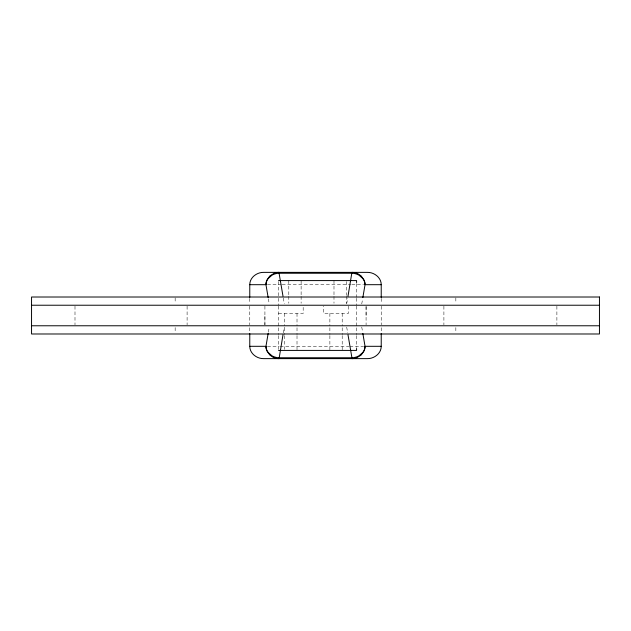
<?xml version="1.0" encoding="UTF-8"?>
<svg xmlns="http://www.w3.org/2000/svg" width="631" height="631" viewBox="0 0 631 631"><rect width="100%" height="100%" fill="white"/><g stroke="black" fill="none" stroke-linecap="round" stroke-linejoin="round"><path stroke-width="0.47" stroke-dasharray="3.15 2.37" d="M264.917 324.839L264.917 315.5M366.083 315.5L366.083 306.161M268.372 332.19L269.248 327.055M283.319 332.923L284.297 327.197M346.703 303.803L347.681 298.077M361.752 303.945L362.628 298.81M267.434 284.691L281.166 284.691M282.144 284.691L350.812 284.691M351.798 284.691L363.566 284.691M278.531 313.449L303.18 313.449L303.18 306.145M267.434 346.309L279.202 346.309M280.188 346.309L348.856 346.309M349.834 346.309L363.566 346.309M361.752 327.055L362.628 332.19M346.703 327.197L347.681 332.923M283.319 298.077L284.297 303.803M268.372 298.81L269.248 303.945M556.889 306.209L556.889 324.791M455.842 297.927L455.842 303.408M455.842 327.592L455.842 333.073M443.901 306.209L443.901 324.791M381.227 298.384L381.227 303.274M381.227 306.209L381.227 324.791M381.227 327.726L381.227 332.616M366.083 306.209L366.083 324.839M356.578 283.532L356.578 297.304M356.578 298.289L356.578 305.175M356.578 306.153L356.578 326.811M356.578 327.797L356.578 334.682M356.578 335.66L356.578 347.468M348.359 306.145L348.359 313.449L323.719 313.449L323.719 306.145M346.309 281.568L346.309 295.371M346.309 296.357L346.309 303.259M342.199 313.449L342.199 325.77M342.199 327.741L342.199 334.643M342.199 335.629L342.199 350.418M333.988 280.582L333.988 295.371M333.988 296.357L333.988 303.259M329.879 313.449L329.879 325.77M329.879 327.741L329.879 334.643M329.879 335.629L329.879 350.418M301.121 280.582L301.121 295.371M301.121 296.357L301.121 303.259M297.012 313.449L297.012 325.77M297.012 327.741L297.012 334.643M297.012 335.629L297.012 350.418M288.801 280.582L288.801 295.371M288.801 296.357L288.801 303.259M284.691 313.449L284.691 325.77M284.691 327.741L284.691 334.643M284.691 335.629L284.691 349.432M278.531 281.568L278.531 297.304M278.531 298.289L278.531 305.175M278.531 306.145L278.531 326.811M278.531 327.797L278.531 334.682M278.531 335.66L278.531 349.432M264.917 306.161L264.917 324.791M249.773 298.384L249.773 303.274M249.773 306.209L249.773 324.791M249.773 327.726L249.773 332.616M187.099 306.209L187.099 324.791M175.158 297.927L175.158 303.408M175.158 327.592L175.158 333.073M74.994 306.209L74.994 324.791"/><path stroke-width="0.95" d="M249.773 297.406L249.773 284.691C249.718 277.466 256.951 272.15 263.79 272.371L367.21 272.371C374.049 272.15 381.282 277.466 381.227 284.691L381.227 297.406M381.227 333.594L381.227 346.309C381.282 353.534 374.049 358.85 367.21 358.629L263.79 358.629C256.951 358.85 249.718 353.534 249.773 346.309L249.773 333.594M268.151 333.476L265.959 346.309L249.773 346.309M279.076 357.745A13.503 12.234 8.5 0 1 271.985 355.797L268.207 352.492A12.186 11.042 8.5 0 1 265.951 346.309A11.65 11.618 -90 0 0 266.881 350.844L269.8 355.024L273.049 357.256A13.866 13.835 90 0 0 279.076 358.629L282.996 334.832M348.004 296.168L351.924 272.379A13.866 13.835 90 0 1 357.951 273.744L361.2 275.976L364.119 280.156A11.65 11.618 -90 0 1 365.041 284.691A12.186 11.042 8.5 0 0 362.793 278.508L359.015 275.211A13.503 12.234 8.5 0 0 351.924 273.255M362.849 297.524L365.041 284.691L381.227 284.691M279.076 273.255A13.503 12.234 -8.5 0 0 271.985 275.203L268.207 278.508A12.186 11.042 -8.5 0 0 265.951 284.691A11.65 11.618 -90 0 1 266.881 280.156L269.8 275.976L274.248 273.231A13.929 13.898 90 0 1 279.076 272.371L279.076 273.247L351.924 273.247M278.531 280.582L356.578 280.582L356.578 282.554M249.773 284.691L265.959 284.691L268.151 297.524M31.55 305.23L599.45 305.23M31.55 325.77L599.45 325.77M381.227 346.309L365.041 346.309L362.849 333.476M278.531 350.418L356.578 350.418L356.578 348.446M279.076 357.753L351.924 357.753L351.924 358.621A13.929 13.898 -90 0 0 356.752 357.769L361.2 355.024L364.119 350.844A11.65 11.618 -90 0 0 365.041 346.309A12.186 11.042 -8.5 0 1 362.793 352.492L359.015 355.789A13.503 12.234 -8.5 0 1 351.924 357.745M348.004 334.832L351.924 357.753M279.076 273.247L282.996 296.168M599.45 297.012L31.55 297.012L31.55 333.988L599.45 333.988L599.45 297.012"/></g></svg>
